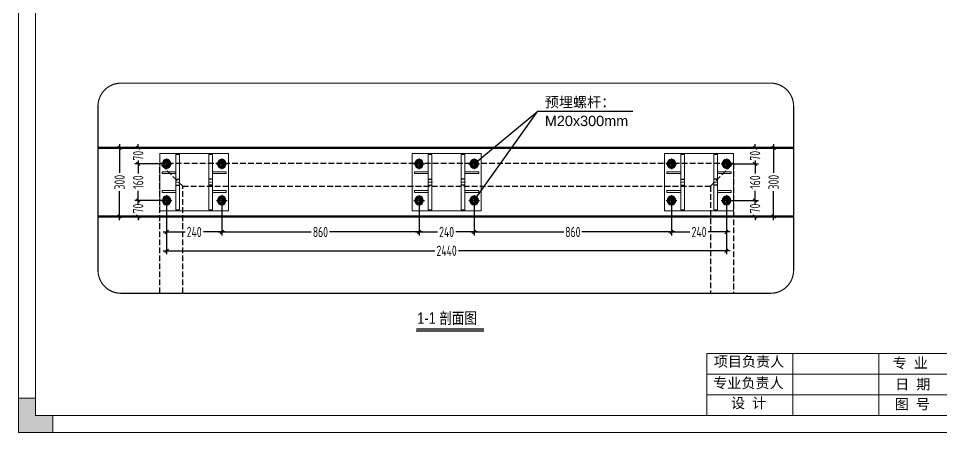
# Model space of a CAD drawing. Header units: millimetres. Extents: x 4 to 2106212, y -117026 to 198097.
# Drawn here: x 1833150 to 1837172, y 185554 to 187359 of the extents above; entities that cross this region are included whole.
import ezdxf

# ---------------------------------------------------------------- set-up
doc = ezdxf.new("R2010")
doc.units = ezdxf.units.MM
for name, pattern in [('CENTER', [0.6, 0.375, -0.075, 0.075, -0.075]), ('CENTER2', [28.575, 19.05, -3.175, 3.175, -3.175]), ('DASH', [0.35, 0.25, -0.1]), ('DASHDOT2', [12.7, 6.35, -3.175, 0, -3.175]), ('DIVIDEX2', [63.5, 25.4, -12.7, 0, -12.7, 0, -12.7]), ('HIDDEN2', [4.7625, 3.175, -1.5875])]:
    doc.linetypes.add(name, pattern=pattern)
for name, color, linetype in [('BS-Annectent', 115, 'Continuous'), ('BS-Index symbol', 35, 'Continuous'), ('HR-dimension', 9, 'Continuous'), ('HR-Structure', 5, 'Continuous'), ('HR-Zhuliang', 3, 'Continuous')]:
    doc.layers.add(name, color=color, linetype=linetype)
for name, color, linetype, lineweight in [('图框', 7, 'Continuous', 13), ('文本', 3, 'Continuous', 13), ('结构', 4, 'Continuous', 18)]:
    doc.layers.add(name, color=color, linetype=linetype, lineweight=lineweight)
doc.styles.add('Arial', font='arial.ttf')
doc.styles.add('hztxt', font='ros1.shx', dxfattribs={"width": 0.8, "bigfont": 'hztxt.shx'})
doc.styles.get("Standard").update_dxf_attribs({"font": 'arial.ttf'})
doc.styles.add('工程字体', font='arial.ttf', dxfattribs={"width": 0.8})
doc.dimstyles.new('DIM-15', dxfattribs={"dimscale": 15, "dimtxt": 3, "dimasz": 1, "dimexe": 1, "dimexo": 1, "dimgap": 0.5, "dimtad": 0, "dimdec": 1, "dimrnd": 0.0005, "dimzin": 9, "dimdsep": 46, "dimtxsty": 'hztxt', "dimblk": 'OBLIQUE', "dimcen": 0, "dimdle": 1, "dimclrd": 9, "dimclre": 9, "dimclrt": 2, "dimazin": 2, "dimtfac": 1, "dimtdec": 1, "dimtix": 1, "dimtofl": 0, "dimtmove": 2, "dimatfit": 3, "dimfxl": 1, "dimarcsym": 2})
doc.dimstyles.new('HR-BI-DIM5', dxfattribs={"dimscale": 6, "dimtxt": 5, "dimasz": 1, "dimexe": 1, "dimexo": 1.5, "dimgap": 2, "dimtad": 1, "dimdec": 1, "dimdsep": 46, "dimtxsty": 'hztxt', "dimcen": 0, "dimdle": 1, "dimclrd": 256, "dimclre": 256, "dimclrt": 2, "dimadec": 1, "dimazin": 0, "dimtfac": 1, "dimtdec": 1, "dimtix": 1, "dimtmove": 2, "dimatfit": 3, "dimfxl": 1, "dimtfill": 1, "dimtolj": 1, "dimtzin": 0, "dimarcsym": 1})

# ---------------------------------------------------------------- blocks, each defined once
blk = doc.blocks.new('_Oblique')
at = {"color": 0, "linetype": 'ByBlock', "lineweight": -2}
blk.add_line((-0.5, -0.5), (0.5, 0.5), dxfattribs=at)
blk = doc.blocks.new('*D324')
at = {"color": 9, "lineweight": -2, "transparency": 16777216}
for p, q in [((1833590.6, 186810.6), (1833590.6, 186685.5)), ((1833700.6, 186795.6), (1833575.6, 186795.6)), ((1833590.6, 186480.6), (1833590.6, 186605.7)), ((1833700.6, 186495.6), (1833575.6, 186495.6))]:
    blk.add_line(p, q, dxfattribs=at)
at = {"layer": 'Defpoints', "color": 0, "transparency": 16777216}
for p in [(1833590.6, 186795.6), (1833715.6, 186795.6, 0), (1833715.6, 186495.6, 0)]:
    blk.add_point(p, dxfattribs=at)
at = {"color": 9, "lineweight": -2, "transparency": 16777216, "xscale": 15, "yscale": 15, "zscale": 15}
for p, rotation in [((1833590.6, 186795.6), 90), ((1833590.6, 186495.6), 270)]:
    blk.add_blockref('_Oblique', p, dxfattribs=dict(at, rotation=rotation))
at = {"color": 2, "transparency": 16777216, "insert": (1833590.6, 186645.6), "char_height": 45, "attachment_point": 5, "rotation": 90, "style": 'hztxt'}
blk.add_mtext('300', dxfattribs=at)
blk = doc.blocks.new('*U114')
blk.add_line((0, 0), (29.5, 0))
at = {"const_width": 0.5}
blk.add_lwpolyline([(0, 0.75), (29.5, 0.75)], dxfattribs=at)
at = {"style": '工程字体', "width": 0.8}
blk.add_attdef('图名标注', (0.42, 3), '', height=5, dxfattribs=at)
blk = doc.blocks.new('A$C79B7160B')
at = {"color": 1, "linetype": 'DASHDOT2', "ltscale": 20}
for points in [[(-23.1, 0), (23.1, 0)], [(0, 23.1), (0, -23.1)]]:
    blk.add_lwpolyline(points, dxfattribs=at)
for points in [[(-18.5, 0, 1), (18.5, 0, 1), (-18.5, 0, 1)], [(-14.5, 0, 1), (14.5, 0, 1), (-14.5, 0, 1)], [(-10, 0, 1), (10, 0, 1), (-10, 0, 1)]]:
    blk.add_lwpolyline(points, format="xyb")
blk.add_lwpolyline([(0, -16.5), (-15, -8.2), (-15, 8.2), (0, 16.5), (15, 8.2), (15, -8.2), (0, -16.5)])
at = {"color": 253, "linetype": 'HIDDEN2', "ltscale": 20}
blk.add_lwpolyline([(0, -8.2, 2.414214), (-8.2, 0, 2.414214)], format="xyb", dxfattribs=at)
blk = doc.blocks.new('A$C02bcacc6')
at = {"color": 1, "linetype": 'CENTER2'}
for p, q in [((-230, 13), (-214, 13)), ((-70, 13), (-86, 13)), ((-230, -13), (-214, -13)), ((-70, -13), (-86, -13))]:
    blk.add_line(p, q, dxfattribs=at)
at = {"layer": '结构', "color": 4}
for p, q in [((0, 125), (-300, 125)), ((-300, 125), (-300, -125)), ((0, -125), (0, 125)), ((-300, -125), (0, -125))]:
    blk.add_line(p, q, dxfattribs=at)
at = {"layer": '结构', "color": 1, "linetype": 'CENTER', "ltscale": 0.44}
for p, q in [((-270, 67.9), (-270, 92.1)), ((-30, 67.9), (-30, 92.1)), ((-282.1, 80), (-257.9, 80)), ((-17.9, 80), (-42.1, 80)), ((-282.1, -80), (-257.9, -80)), ((-270, -67.9), (-270, -92.1)), ((-17.9, -80), (-42.1, -80)), ((-30, -67.9), (-30, -92.1))]:
    blk.add_line(p, q, dxfattribs=at)
at = {"layer": '结构', "color": 1, "linetype": 'CENTER', "ltscale": 0.36}
for p, q in [((-231.9, 0), (-212.1, 0)), ((-68.1, 0), (-87.9, 0))]:
    blk.add_line(p, q, dxfattribs=at)
at = {"layer": '结构', "color": 4}
for points in [[(-230, -120), (-230, 120), (-214, 120), (-214, -120)], [(-70, -120), (-70, 120), (-86, 120), (-86, -120)], [(-230, 37), (-290, 37), (-290, 45), (-230, 45)], [(-70, 37), (-10, 37), (-10, 45), (-70, 45)], [(-230, -37), (-290, -37), (-290, -45), (-230, -45)], [(-70, -37), (-10, -37), (-10, -45), (-70, -45)]]:
    blk.add_lwpolyline(points, close=True, dxfattribs=at)
for centre in [(-270, 80), (-30, 80), (-270, -80), (-30, -80)]:
    blk.add_circle(centre, 11, dxfattribs=at)
blk = doc.blocks.new('*D328')
at = {"color": 9, "lineweight": -2, "transparency": 16777216}
for p, q in [((1833671.5, 186795.6), (1833671.5, 186810.6)), ((1833780.6, 186795.6), (1833656.5, 186795.6)), ((1833780.6, 186725.7), (1833656.5, 186725.7)), ((1833671.5, 186725.7), (1833671.5, 186710.7))]:
    blk.add_line(p, q, dxfattribs=at)
at = {"layer": 'Defpoints', "color": 0, "transparency": 16777216}
for p in [(1833671.5, 186795.6), (1833795.6, 186795.6, 0), (1833795.6, 186725.7, 0)]:
    blk.add_point(p, dxfattribs=at)
at = {"color": 9, "lineweight": -2, "transparency": 16777216, "xscale": 15, "yscale": 15, "zscale": 15}
for p, rotation in [((1833671.5, 186795.6), 270), ((1833671.5, 186725.7), 90)]:
    blk.add_blockref('_Oblique', p, dxfattribs=dict(at, rotation=rotation))
at = {"color": 2, "transparency": 16777216, "insert": (1833671.5, 186760.7), "char_height": 45, "attachment_point": 5, "rotation": 90, "style": 'hztxt'}
blk.add_mtext('70', dxfattribs=at)
blk = doc.blocks.new('*D329')
at = {"color": 9, "lineweight": -2, "transparency": 16777216}
for p, q in [((1833671.5, 186740.7), (1833671.5, 186683.8)), ((1833780.6, 186725.7), (1833656.5, 186725.7)), ((1833671.5, 186550.7), (1833671.5, 186607.6)), ((1833780.6, 186565.7), (1833656.5, 186565.7))]:
    blk.add_line(p, q, dxfattribs=at)
at = {"layer": 'Defpoints', "color": 0, "transparency": 16777216}
for p in [(1833795.6, 186725.7, 0), (1833671.5, 186565.7), (1833795.6, 186565.7, 0)]:
    blk.add_point(p, dxfattribs=at)
at = {"color": 9, "lineweight": -2, "transparency": 16777216, "xscale": 15, "yscale": 15, "zscale": 15}
for p, rotation in [((1833671.5, 186725.7), 90), ((1833671.5, 186565.7), 270)]:
    blk.add_blockref('_Oblique', p, dxfattribs=dict(at, rotation=rotation))
at = {"color": 2, "transparency": 16777216, "insert": (1833671.5, 186645.7), "char_height": 45, "attachment_point": 5, "rotation": 90, "style": 'hztxt'}
blk.add_mtext('160', dxfattribs=at)
blk = doc.blocks.new('*D330')
at = {"color": 9, "lineweight": -2, "transparency": 16777216}
for p, q in [((1833780.6, 186565.7), (1833656.5, 186565.7)), ((1833671.5, 186565.7), (1833671.5, 186580.7)), ((1833780.6, 186495.6), (1833656.5, 186495.6)), ((1833671.5, 186495.6), (1833671.5, 186480.6))]:
    blk.add_line(p, q, dxfattribs=at)
at = {"layer": 'Defpoints', "color": 0, "transparency": 16777216}
for p in [(1833795.6, 186565.7, 0), (1833671.5, 186495.6), (1833795.6, 186495.6, 0)]:
    blk.add_point(p, dxfattribs=at)
at = {"color": 9, "lineweight": -2, "transparency": 16777216, "xscale": 15, "yscale": 15, "zscale": 15}
for p, rotation in [((1833671.5, 186565.7), 270), ((1833671.5, 186495.6), 90)]:
    blk.add_blockref('_Oblique', p, dxfattribs=dict(at, rotation=rotation))
at = {"color": 2, "transparency": 16777216, "insert": (1833671.5, 186530.7), "char_height": 45, "attachment_point": 5, "rotation": 90, "style": 'hztxt'}
blk.add_mtext('70', dxfattribs=at)
blk = doc.blocks.new('*D343')
at = {"color": 9, "lineweight": -2, "transparency": 16777216}
for p, q in [((1833795.6, 186550.7), (1833795.6, 186413.4)), ((1834035.6, 186550.7), (1834035.6, 186413.4)), ((1833780.6, 186428.4), (1833875.7, 186428.4)), ((1834050.6, 186428.4), (1833955.5, 186428.4))]:
    blk.add_line(p, q, dxfattribs=at)
at = {"layer": 'Defpoints', "color": 0, "transparency": 16777216}
for p in [(1833795.6, 186565.7, 0), (1834035.6, 186565.7, 0), (1834035.6, 186428.4)]:
    blk.add_point(p, dxfattribs=at)
at = {"color": 9, "lineweight": -2, "transparency": 16777216, "xscale": 15, "yscale": 15, "zscale": 15, "rotation": 180}
blk.add_blockref('_Oblique', (1833795.6, 186428.4), dxfattribs=at)
at = {"color": 9, "lineweight": -2, "transparency": 16777216, "xscale": 15, "yscale": 15, "zscale": 15}
blk.add_blockref('_Oblique', (1834035.6, 186428.4), dxfattribs=at)
at = {"color": 2, "transparency": 16777216, "insert": (1833915.6, 186428.4), "char_height": 45, "attachment_point": 5, "style": 'hztxt'}
blk.add_mtext('240', dxfattribs=at)
blk = doc.blocks.new('*D344')
at = {"color": 9, "lineweight": -2, "transparency": 16777216}
for p, q in [((1835995.6, 186550.6), (1835995.6, 186413.4)), ((1836235.6, 186550.6), (1836235.6, 186413.4)), ((1835980.6, 186428.4), (1836075.7, 186428.4)), ((1836250.6, 186428.4), (1836155.5, 186428.4))]:
    blk.add_line(p, q, dxfattribs=at)
at = {"layer": 'Defpoints', "color": 0, "transparency": 16777216}
for p in [(1835995.6, 186565.6, 0), (1836235.6, 186565.6, 0), (1836235.6, 186428.4)]:
    blk.add_point(p, dxfattribs=at)
at = {"color": 9, "lineweight": -2, "transparency": 16777216, "xscale": 15, "yscale": 15, "zscale": 15, "rotation": 180}
blk.add_blockref('_Oblique', (1835995.6, 186428.4), dxfattribs=at)
at = {"color": 9, "lineweight": -2, "transparency": 16777216, "xscale": 15, "yscale": 15, "zscale": 15}
blk.add_blockref('_Oblique', (1836235.6, 186428.4), dxfattribs=at)
at = {"color": 2, "transparency": 16777216, "insert": (1836115.6, 186428.4), "char_height": 45, "attachment_point": 5, "style": 'hztxt'}
blk.add_mtext('240', dxfattribs=at)
blk = doc.blocks.new('*D381')
at = {"color": 9, "lineweight": -2, "transparency": 16777216}
for p, q in [((1835135.6, 186550.7), (1835135.6, 186413.4)), ((1835995.6, 186550.7), (1835995.6, 186413.4)), ((1835120.6, 186428.4), (1835525.7, 186428.4)), ((1836010.6, 186428.4), (1835605.5, 186428.4))]:
    blk.add_line(p, q, dxfattribs=at)
at = {"layer": 'Defpoints', "color": 0, "transparency": 16777216}
for p in [(1835135.6, 186565.7), (1835995.6, 186565.7), (1835995.6, 186428.4)]:
    blk.add_point(p, dxfattribs=at)
at = {"color": 9, "lineweight": -2, "transparency": 16777216, "xscale": 15, "yscale": 15, "zscale": 15, "rotation": 180}
blk.add_blockref('_Oblique', (1835135.6, 186428.4), dxfattribs=at)
at = {"color": 9, "lineweight": -2, "transparency": 16777216, "xscale": 15, "yscale": 15, "zscale": 15}
blk.add_blockref('_Oblique', (1835995.6, 186428.4), dxfattribs=at)
at = {"color": 2, "transparency": 16777216, "insert": (1835565.6, 186428.4), "char_height": 45, "attachment_point": 5, "style": 'hztxt'}
blk.add_mtext('860', dxfattribs=at)
blk = doc.blocks.new('*D382')
at = {"color": 9, "lineweight": -2, "transparency": 16777216}
for p, q in [((1833795.6, 186550.7), (1833795.6, 186331.5)), ((1836235.6, 186550.7), (1836235.6, 186331.5)), ((1833780.6, 186346.5), (1834963.7, 186346.5)), ((1836250.6, 186346.5), (1835067.5, 186346.5))]:
    blk.add_line(p, q, dxfattribs=at)
at = {"layer": 'Defpoints', "color": 0, "transparency": 16777216}
for p in [(1833795.6, 186565.7), (1836235.6, 186565.7), (1836235.6, 186346.5)]:
    blk.add_point(p, dxfattribs=at)
at = {"color": 9, "lineweight": -2, "transparency": 16777216, "xscale": 15, "yscale": 15, "zscale": 15, "rotation": 180}
blk.add_blockref('_Oblique', (1833795.6, 186346.5), dxfattribs=at)
at = {"color": 9, "lineweight": -2, "transparency": 16777216, "xscale": 15, "yscale": 15, "zscale": 15}
blk.add_blockref('_Oblique', (1836235.6, 186346.5), dxfattribs=at)
at = {"color": 2, "transparency": 16777216, "insert": (1835015.6, 186346.5), "char_height": 45, "attachment_point": 5, "style": 'hztxt'}
blk.add_mtext('2440', dxfattribs=at)
blk = doc.blocks.new('GW-TK')
at = {"layer": '图框', "linetype": 'Continuous', "lineweight": 0}
h = blk.add_hatch(color=256, dxfattribs=at)
h.dxf.hatch_style = 1
h.paths.add_polyline_path([(927193.56, 464418.01), (927193.56, 464423.01), (927188.55, 464423.01), (927188.55, 464428.01), (927183.55, 464428.01), (927183.55, 464418.01)])
at = {"layer": '图框', "linetype": 'Continuous'}
for p, q in [((927383.55, 464441.02), (927383.55, 464423.01)), ((927408.55, 464441.02), (927408.55, 464423.01)), ((927433.55, 464441.02), (927433.55, 464423.01)), ((927383.55, 464435.01), (927523.55, 464435.01)), ((927451.56, 464429.01), (927383.55, 464429.01)), ((927383.55, 464429.01), (927598.55, 464429.01))]:
    blk.add_line(p, q, dxfattribs=at)
at = {"layer": '图框'}
for points in [[(927183.55, 464715.01), (927603.55, 464715.01), (927603.55, 464418.01), (927183.55, 464418.01)], [(927188.55, 464710.01), (927598.55, 464710.01), (927598.55, 464423.01), (927188.55, 464423.01)]]:
    blk.add_lwpolyline(points, close=True, dxfattribs=at)
at = {"layer": '图框', "linetype": 'Continuous'}
blk.add_lwpolyline([(927383.55, 464441.02), (927598.55, 464441.02)], dxfattribs=at)
at = {"layer": '图框', "linetype": 'Continuous', "lineweight": 0}
blk.add_lwpolyline([(927188.55, 464428.01), (927188.55, 464423.01), (927193.56, 464423.01), (927193.56, 464418.01), (927183.55, 464418.01), (927183.55, 464428.01)], close=True, dxfattribs=at)
at = {"layer": '图框', "linetype": 'Continuous', "char_height": 3, "attachment_point": 1}
for s, width, heights, insert in [('{\\fSimSun|b0|i0|c134|p2;项目负责人}', 26.0225, [0], (927385.56, 464440.15)), ('{\\fSimSun|b0|i0|c134|p2;专 业}', 12.8345, [0], (927437.53, 464439.73)), ('{\\fSimSun|b0|i0|c134|p2;专业负责人}', 24.6361, [2.04], (927385.39, 464433.9)), ('{\\fSimSun|b0|i0|c134|p2;日 期}', 11.224, [0], (927438.25, 464433.55)), ('{\\fSimSun|b0|i0|c134|p2;设 计}', 16.2353, [0], (927390.55, 464428.09)), ('{\\fSimSun|b0|i0|c134|p2;图 号}', 23.6261, [0], (927438.11, 464427.75))]:
    blk.add_mtext_dynamic_manual_height_columns(s, width=width, gutter_width=17.5, heights=heights, dxfattribs=dict(at, insert=insert))
blk = doc.blocks.new('*D624')
at = {"color": 9, "lineweight": -2, "transparency": 16777216}
for p, q in [((1834895.6, 186550.7), (1834895.6, 186413.4)), ((1835135.6, 186550.7), (1835135.6, 186413.4)), ((1834880.6, 186428.4), (1834975.7, 186428.4)), ((1835150.6, 186428.4), (1835055.5, 186428.4))]:
    blk.add_line(p, q, dxfattribs=at)
at = {"layer": 'Defpoints', "color": 0, "transparency": 16777216}
for p in [(1834895.6, 186565.7), (1835135.6, 186565.7), (1834895.6, 186428.4)]:
    blk.add_point(p, dxfattribs=at)
at = {"color": 9, "lineweight": -2, "transparency": 16777216, "xscale": 15, "yscale": 15, "zscale": 15, "rotation": 180}
blk.add_blockref('_Oblique', (1834895.6, 186428.4), dxfattribs=at)
at = {"color": 9, "lineweight": -2, "transparency": 16777216, "xscale": 15, "yscale": 15, "zscale": 15}
blk.add_blockref('_Oblique', (1835135.6, 186428.4), dxfattribs=at)
at = {"color": 2, "transparency": 16777216, "insert": (1835015.6, 186428.4), "char_height": 45, "attachment_point": 5, "style": 'hztxt'}
blk.add_mtext('240', dxfattribs=at)
blk = doc.blocks.new('*D625')
at = {"color": 9, "lineweight": -2, "transparency": 16777216}
for p, q in [((1834035.6, 186550.7), (1834035.6, 186413.4)), ((1834895.6, 186550.7), (1834895.6, 186413.4)), ((1834020.6, 186428.4), (1834425.7, 186428.4)), ((1834910.6, 186428.4), (1834505.5, 186428.4))]:
    blk.add_line(p, q, dxfattribs=at)
at = {"layer": 'Defpoints', "color": 0, "transparency": 16777216}
for p in [(1834035.6, 186565.7), (1834895.6, 186565.7), (1834035.6, 186428.4)]:
    blk.add_point(p, dxfattribs=at)
at = {"color": 9, "lineweight": -2, "transparency": 16777216, "xscale": 15, "yscale": 15, "zscale": 15, "rotation": 180}
blk.add_blockref('_Oblique', (1834035.6, 186428.4), dxfattribs=at)
at = {"color": 9, "lineweight": -2, "transparency": 16777216, "xscale": 15, "yscale": 15, "zscale": 15}
blk.add_blockref('_Oblique', (1834895.6, 186428.4), dxfattribs=at)
at = {"color": 2, "transparency": 16777216, "insert": (1834465.6, 186428.4), "char_height": 45, "attachment_point": 5, "style": 'hztxt'}
blk.add_mtext('860', dxfattribs=at)
blk = doc.blocks.new('*D626')
at = {"color": 9, "lineweight": -2, "transparency": 16777216}
for p, q in [((1836440.6, 186810.6), (1836440.6, 186685.5)), ((1836330.6, 186795.6), (1836455.6, 186795.6)), ((1836440.6, 186480.6), (1836440.6, 186605.7)), ((1836330.6, 186495.6), (1836455.6, 186495.6))]:
    blk.add_line(p, q, dxfattribs=at)
at = {"layer": 'Defpoints', "color": 0, "transparency": 16777216}
for p in [(1836315.6, 186795.6, 0), (1836440.6, 186795.6), (1836315.6, 186495.6, 0)]:
    blk.add_point(p, dxfattribs=at)
at = {"color": 9, "lineweight": -2, "transparency": 16777216, "xscale": 15, "yscale": 15, "zscale": 15}
for p, rotation in [((1836440.6, 186795.6), 90), ((1836440.6, 186495.6), 270)]:
    blk.add_blockref('_Oblique', p, dxfattribs=dict(at, rotation=rotation))
at = {"color": 2, "transparency": 16777216, "insert": (1836440.6, 186645.6), "char_height": 45, "attachment_point": 5, "rotation": 90, "style": 'hztxt'}
blk.add_mtext('300', dxfattribs=at)
blk = doc.blocks.new('*D627')
at = {"color": 9, "lineweight": -2, "transparency": 16777216}
for p, q in [((1836359.7, 186795.6), (1836359.7, 186810.6)), ((1836250.6, 186795.6), (1836374.7, 186795.6)), ((1836250.6, 186725.7), (1836374.7, 186725.7)), ((1836359.7, 186725.7), (1836359.7, 186710.7))]:
    blk.add_line(p, q, dxfattribs=at)
at = {"layer": 'Defpoints', "color": 0, "transparency": 16777216}
for p in [(1836235.6, 186795.6, 0), (1836359.7, 186795.6), (1836235.6, 186725.7, 0)]:
    blk.add_point(p, dxfattribs=at)
at = {"color": 9, "lineweight": -2, "transparency": 16777216, "xscale": 15, "yscale": 15, "zscale": 15}
for p, rotation in [((1836359.7, 186795.6), 270), ((1836359.7, 186725.7), 90)]:
    blk.add_blockref('_Oblique', p, dxfattribs=dict(at, rotation=rotation))
at = {"color": 2, "transparency": 16777216, "insert": (1836359.7, 186760.7), "char_height": 45, "attachment_point": 5, "rotation": 90, "style": 'hztxt'}
blk.add_mtext('70', dxfattribs=at)
blk = doc.blocks.new('*D628')
at = {"color": 9, "lineweight": -2, "transparency": 16777216}
for p, q in [((1836359.7, 186740.7), (1836359.7, 186683.8)), ((1836250.6, 186725.7), (1836374.7, 186725.7)), ((1836359.7, 186550.7), (1836359.7, 186607.6)), ((1836250.6, 186565.7), (1836374.7, 186565.7))]:
    blk.add_line(p, q, dxfattribs=at)
at = {"layer": 'Defpoints', "color": 0, "transparency": 16777216}
for p in [(1836235.6, 186725.7, 0), (1836235.6, 186565.7, 0), (1836359.7, 186565.7)]:
    blk.add_point(p, dxfattribs=at)
at = {"color": 9, "lineweight": -2, "transparency": 16777216, "xscale": 15, "yscale": 15, "zscale": 15}
for p, rotation in [((1836359.7, 186725.7), 90), ((1836359.7, 186565.7), 270)]:
    blk.add_blockref('_Oblique', p, dxfattribs=dict(at, rotation=rotation))
at = {"color": 2, "transparency": 16777216, "insert": (1836359.7, 186645.7), "char_height": 45, "attachment_point": 5, "rotation": 90, "style": 'hztxt'}
blk.add_mtext('160', dxfattribs=at)
blk = doc.blocks.new('*D629')
at = {"color": 9, "lineweight": -2, "transparency": 16777216}
for p, q in [((1836250.6, 186565.7), (1836374.7, 186565.7)), ((1836359.7, 186565.7), (1836359.7, 186580.7)), ((1836250.6, 186495.6), (1836374.7, 186495.6)), ((1836359.7, 186495.6), (1836359.7, 186480.6))]:
    blk.add_line(p, q, dxfattribs=at)
at = {"layer": 'Defpoints', "color": 0, "transparency": 16777216}
for p in [(1836235.6, 186565.7, 0), (1836235.6, 186495.6, 0), (1836359.7, 186495.6)]:
    blk.add_point(p, dxfattribs=at)
at = {"color": 9, "lineweight": -2, "transparency": 16777216, "xscale": 15, "yscale": 15, "zscale": 15}
for p, rotation in [((1836359.7, 186565.7), 270), ((1836359.7, 186495.6), 90)]:
    blk.add_blockref('_Oblique', p, dxfattribs=dict(at, rotation=rotation))
at = {"color": 2, "transparency": 16777216, "insert": (1836359.7, 186530.7), "char_height": 45, "attachment_point": 5, "rotation": 90, "style": 'hztxt'}
blk.add_mtext('70', dxfattribs=at)

msp = doc.modelspace()

# ---------------------------------------------------------------- linework, layer by layer
at = {"layer": 'BS-Index symbol', "color": 1, "linetype": 'DIVIDEX2', "const_width": 5, "elevation": 0.0003, "flags": 128}
msp.add_lwpolyline([(1833596.4644, 187077.1611), (1836427.7015, 187077.1611, -0.414213562), (1836527.7015, 186977.1611), (1836527.7015, 186261.176, -0.414213562), (1836427.7015, 186161.176), (1833596.4644, 186161.176, -0.414213562), (1833496.4644, 186261.176), (1833496.4644, 186977.1611, -0.414213562)], format="xyb", close=True, dxfattribs=at)
at = {"layer": 'HR-Structure', "lineweight": 50, "ltscale": 5}
for p, q in [((1836527.7015, 186795.6402), (1833496.4644, 186795.6402)), ((1836527.7015, 186495.6402), (1833496.4644, 186495.6402))]:
    msp.add_line(p, q, dxfattribs=at)
at = {"layer": 'HR-Zhuliang', "color": 8, "linetype": 'DASH', "ltscale": 100}
for p, q in [((1833865.5997, 186628.1585), (1833765.6024, 186728.1612)), ((1836165.5384, 186628.1234), (1836265.5708, 186728.1612))]:
    msp.add_line(p, q, dxfattribs=at)
at = {"layer": 'HR-Zhuliang', "color": 8, "linetype": 'DASH', "ltscale": 100, "elevation": 0.0003}
for points in [[(1833765.5885, 186161.1769), (1833765.6024, 186728.1612), (1836265.5781, 186728.1207), (1836265.5641, 186161.1769)], [(1833865.5885, 186161.1777), (1833865.5996, 186628.1585), (1836165.5753, 186628.1234), (1836165.5641, 186161.176)]]:
    msp.add_lwpolyline(points, dxfattribs=at)

# ---------------------------------------------------------------- block references
at = {"xscale": 10, "yscale": 10, "zscale": 10}
msp.add_blockref('*U114', (1834883.3268, 185998.0192), dxfattribs=at).add_auto_attribs({'图名标注': '1-1 剖面图'})
at = {"layer": 'BS-Annectent', "color": 1, "linetype": 'DASHDOT2'}
for p in [(1833795.6006, 186725.662), (1834035.6006, 186725.662), (1834895.5763, 186725.662), (1835135.5763, 186725.662), (1835995.5763, 186725.662), (1836235.5763, 186725.662), (1833795.6006, 186565.662), (1834035.6006, 186565.662), (1834895.5763, 186565.662), (1835135.5763, 186565.662), (1835995.5763, 186565.662), (1836235.5763, 186565.662)]:
    msp.add_blockref('A$C79B7160B', p, dxfattribs=at)
at = {"layer": 'HR-dimension', "ltscale": 10, "rotation": 180}
for p in [(1833765.6006, 186645.662), (1834865.5763, 186645.662), (1835965.5763, 186645.662)]:
    msp.add_blockref('A$C02bcacc6', p, dxfattribs=at)
at = {"layer": '文本', "xscale": 15, "yscale": 15, "zscale": 15}
msp.add_blockref('GW-TK', (-12074603.4546, -6780716.0096), dxfattribs=at)

# ---------------------------------------------------------------- texts
at = {"layer": '文本', "style": 'Arial'}
for s, p in [('预埋螺杆：', (1835443.6527, 186971.7323, 0.0003)), ('M20x300mm', (1835443.6527, 186889.9998, 0.0003))]:
    msp.add_text(s, height=45, dxfattribs=at).set_placement(p)

# ---------------------------------------------------------------- dimensions: what is measured, and where the dimension line sits
for base, p1, p2, angle, picture, middle in [((1833590.5876, 186795.6402, -0.0003), (1833715.5965, 186495.6402), (1833715.6024, 186795.6402), 90, '*D324', (1833590.5876, 186645.6402, -0.0003)), ((1833671.451, 186795.6402, -0.0003), (1833795.6006, 186725.662), (1833795.6006, 186795.6402), 90, '*D328', (1833671.451, 186760.6511, -0.0003)), ((1836359.7015, 186795.6402, -0.0003), (1836235.5519, 186725.662), (1836235.5519, 186795.6402), 90, '*D627', (1836359.7015, 186760.6511, -0.0003)), ((1836440.5649, 186795.6402, -0.0003), (1836315.556, 186495.6402), (1836315.5501, 186795.6402), 90, '*D626', (1836440.5649, 186645.6402, -0.0003)), ((1833671.451, 186565.662, -0.0003), (1833795.6006, 186725.662), (1833795.6006, 186565.662), 90, '*D329', (1833671.451, 186645.662, -0.0003)), ((1836359.7015, 186565.662, -0.0003), (1836235.5519, 186725.662), (1836235.5519, 186565.662), 90, '*D628', (1836359.7015, 186645.662, -0.0003)), ((1833671.451, 186495.6402, -0.0003), (1833795.6006, 186565.662), (1833795.6006, 186495.6402), 90, '*D330', (1833671.451, 186530.6511, -0.0003)), ((1834035.6006, 186428.4045), (1834895.5763, 186565.662), (1834035.6006, 186565.662), 180, '*D625', (1834465.5884, 186428.4045)), ((1836359.7015, 186495.6402, -0.0003), (1836235.5519, 186565.662), (1836235.5519, 186495.6402), 90, '*D629', (1836359.7015, 186530.6511, -0.0003))]:
    dim = msp.add_linear_dim(base=base, p1=p1, p2=p2, angle=angle, dimstyle='DIM-15')
    dim.commit()
    dim.dimension.update_dxf_attribs({"geometry": picture, "text_midpoint": middle})
for base, p1, p2, picture, middle in [((1834035.6006, 186428.4045, -0.0003), (1833795.6006, 186565.662), (1834035.6006, 186565.662), '*D343', (1833915.6006, 186428.4045, -0.0003)), ((1836235.5763, 186346.4953), (1833795.6006, 186565.662), (1836235.5763, 186565.662), '*D382', (1835015.5884, 186346.4953)), ((1834895.5763, 186428.4045), (1835135.5763, 186565.662), (1834895.5763, 186565.662), '*D624', (1835015.5763, 186428.4045)), ((1835995.5763, 186428.4045), (1835135.5763, 186565.662), (1835995.5763, 186565.662), '*D381', (1835565.5763, 186428.4045)), ((1836235.5763, 186428.4045, -0.0003), (1835995.5763, 186565.6402), (1836235.5763, 186565.6402), '*D344', (1836115.5763, 186428.4045, -0.0003))]:
    dim = msp.add_linear_dim(base=base, p1=p1, p2=p2, dimstyle='DIM-15')
    dim.commit()
    dim.dimension.update_dxf_attribs({"geometry": picture, "text_midpoint": middle})

# ---------------------------------------------------------------- leaders
at = {"layer": 'HR-dimension'}
for points in [[(1835135.5763, 186725.662), (1835413.0448, 186954.4203), (1835827.4993, 186954.4203)], [(1835135.5763, 186565.662), (1835413.0448, 186954.4203), (1835827.4993, 186954.4203)]]:
    msp.add_leader(points, dimstyle='HR-BI-DIM5', override={"dimasz": 3, "dimtad": 0}, dxfattribs=at)

doc.saveas('drawing.dxf')
